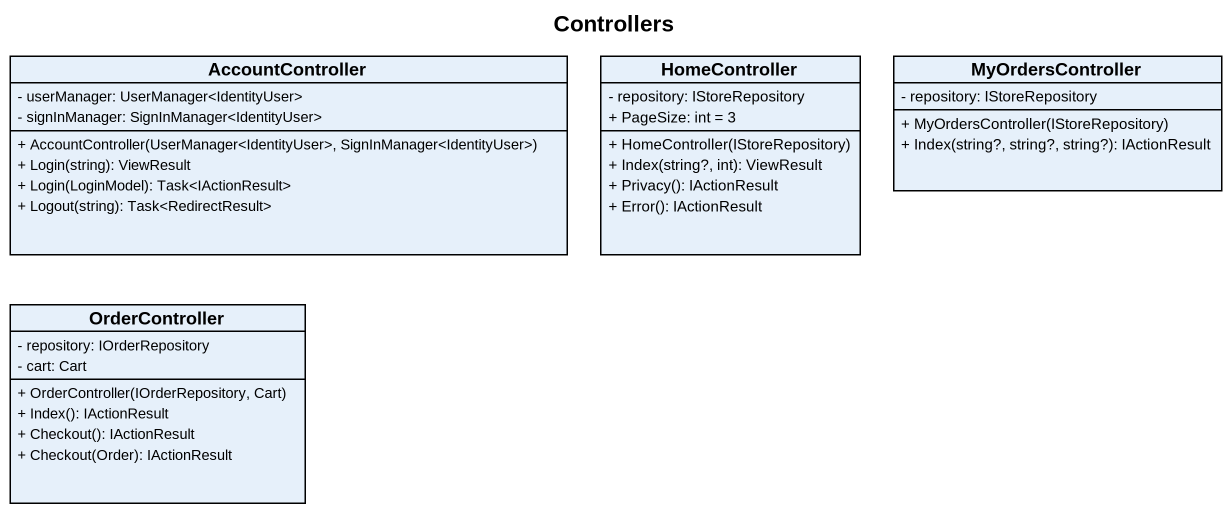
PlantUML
@startuml
title Controllers
hide circle
hide empty members
skinparam classAttributeIconSize 0
class AccountController {
  - userManager: UserManager<IdentityUser>
  - signInManager: SignInManager<IdentityUser>
  + AccountController(UserManager<IdentityUser>, SignInManager<IdentityUser>)
  + Login(string): ViewResult
  + Login(LoginModel): Task<IActionResult>
  + Logout(string): Task<RedirectResult>
}
class HomeController {
  - repository: IStoreRepository
  + PageSize: int = 3
  + HomeController(IStoreRepository)
  + Index(string?, int): ViewResult
  + Privacy(): IActionResult
  + Error(): IActionResult
}
class MyOrdersController {
  - repository: IStoreRepository
  + MyOrdersController(IStoreRepository)
  + Index(string?, string?, string?): IActionResult
}
class OrderController {
  - repository: IOrderRepository
  - cart: Cart
  + OrderController(IOrderRepository, Cart)
  + Index(): IActionResult
  + Checkout(): IActionResult
  + Checkout(Order): IActionResult
}
@enduml
